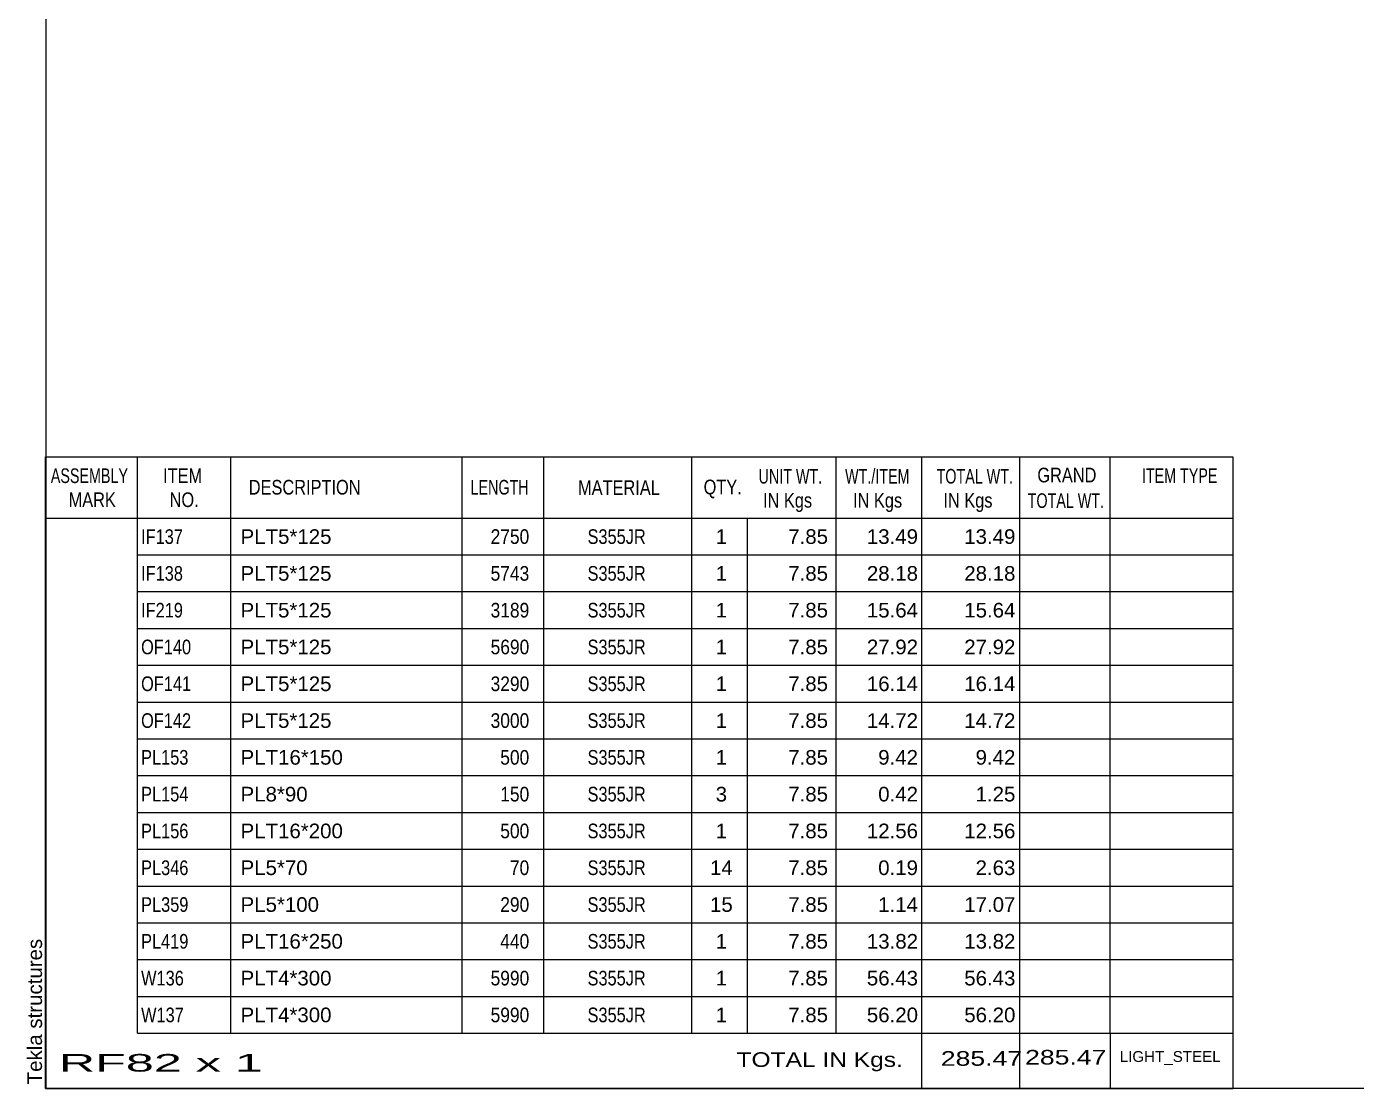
# Model space of a CAD drawing. Header units: millimetres. Extents: x 2 to 405, y 5 to 282.
# Drawn here: x 2.5 to 176, y 5 to 143.5 of the extents above; entities that cross this region are included whole.
import ezdxf

# ---------------------------------------------------------------- set-up
doc = ezdxf.new("R2010")
doc.units = ezdxf.units.MM
doc.styles.add('Arial', font='ARIAL.TTF', dxfattribs={"height": 0.2})

# ---------------------------------------------------------------- blocks, each defined once
blk = doc.blocks.new('Unknown-624480535-5890')
at = {"color": 5, "linetype": 'Continuous'}
for p, q in [((5, 282), (5, 5)), ((5, 5), (405, 5))]:
    blk.add_line(p, q, dxfattribs=at)
at = {"color": 174, "linetype": 'Continuous', "style": 'Arial'}
blk.add_text('Tekla structures', height=1.9102, rotation=90, dxfattribs=at).set_placement((4.5, 5.5))
blk = doc.blocks.new('CBS_BOM-624480535-12859')
at = {"color": 7, "linetype": 'Continuous'}
for p, q in [((4.97, 79.37), (4.97, 87.37)), ((4.97, 87.37), (159.89, 87.37)), ((16.97, 79.37), (16.97, 87.37)), ((29.16, 79.37), (29.16, 87.37)), ((59.32, 79.37), (59.32, 87.37)), ((70, 79.37), (70, 87.37)), ((89.32, 79.37), (89.32, 87.37)), ((108.12, 79.37), (108.12, 87.37)), ((119.33, 79.37), (119.33, 87.37)), ((132.12, 79.37), (132.12, 87.37)), ((143.87, 79.37), (143.87, 87.37)), ((159.89, 87.36), (159.89, 79.38)), ((4.97, 79.37), (159.89, 79.37)), ((4.97, 74.57), (4.97, 79.37)), ((16.97, 74.57), (16.97, 79.37)), ((29.16, 74.57), (29.16, 79.37)), ((59.32, 74.57), (59.32, 79.37)), ((70, 74.57), (70, 79.37)), ((89.32, 74.57), (89.32, 79.37)), ((96.58, 74.57), (96.58, 79.37)), ((108.12, 74.57), (108.12, 79.37)), ((119.33, 74.57), (119.33, 79.37)), ((132.12, 74.57), (132.12, 79.37)), ((143.89, 74.57), (143.89, 79.37)), ((159.89, 79.36), (159.89, 74.57)), ((4.97, 69.77), (4.97, 74.57)), ((16.97, 74.57), (159.89, 74.57)), ((16.97, 69.77), (16.97, 74.57)), ((29.16, 69.77), (29.16, 74.57)), ((59.32, 69.77), (59.32, 74.57)), ((70, 69.77), (70, 74.57)), ((89.32, 69.77), (89.32, 74.57)), ((96.58, 69.77), (96.58, 74.57)), ((108.12, 69.77), (108.12, 74.57)), ((119.33, 69.77), (119.33, 74.57)), ((132.12, 69.77), (132.12, 74.57)), ((143.89, 69.77), (143.89, 74.57)), ((159.89, 74.56), (159.89, 69.77)), ((4.97, 64.97), (4.97, 69.77)), ((16.97, 69.77), (159.89, 69.77)), ((16.97, 64.97), (16.97, 69.77)), ((29.16, 64.97), (29.16, 69.77)), ((59.32, 64.97), (59.32, 69.77)), ((70, 64.97), (70, 69.77)), ((89.32, 64.97), (89.32, 69.77)), ((96.58, 64.97), (96.58, 69.77)), ((108.12, 64.97), (108.12, 69.77)), ((119.33, 64.97), (119.33, 69.77)), ((132.12, 64.97), (132.12, 69.77)), ((143.89, 64.97), (143.89, 69.77)), ((159.89, 69.76), (159.89, 64.97)), ((4.97, 60.17), (4.97, 64.97)), ((16.97, 64.97), (159.89, 64.97)), ((16.97, 60.17), (16.97, 64.97)), ((29.16, 60.17), (29.16, 64.97)), ((59.32, 60.17), (59.32, 64.97)), ((70, 60.17), (70, 64.97)), ((89.32, 60.17), (89.32, 64.97)), ((96.58, 60.17), (96.58, 64.97)), ((108.12, 60.17), (108.12, 64.97)), ((119.33, 60.17), (119.33, 64.97)), ((132.12, 60.17), (132.12, 64.97)), ((143.89, 60.17), (143.89, 64.97)), ((159.89, 64.96), (159.89, 60.17)), ((4.97, 55.37), (4.97, 60.17)), ((16.97, 60.17), (159.89, 60.17)), ((16.97, 55.37), (16.97, 60.17)), ((29.16, 55.37), (29.16, 60.17)), ((59.32, 55.37), (59.32, 60.17)), ((70, 55.37), (70, 60.17)), ((89.32, 55.37), (89.32, 60.17)), ((96.58, 55.37), (96.58, 60.17)), ((108.12, 55.37), (108.12, 60.17)), ((119.33, 55.37), (119.33, 60.17)), ((132.12, 55.37), (132.12, 60.17)), ((143.89, 55.37), (143.89, 60.17)), ((159.89, 60.16), (159.89, 55.37)), ((4.97, 50.57), (4.97, 55.37)), ((16.97, 55.37), (159.89, 55.37)), ((16.97, 50.57), (16.97, 55.37)), ((29.16, 50.57), (29.16, 55.37)), ((59.32, 50.57), (59.32, 55.37)), ((70, 50.57), (70, 55.37)), ((89.32, 50.57), (89.32, 55.37)), ((96.58, 50.57), (96.58, 55.37)), ((108.12, 50.57), (108.12, 55.37)), ((119.33, 50.57), (119.33, 55.37)), ((132.12, 50.57), (132.12, 55.37)), ((143.89, 50.57), (143.89, 55.37)), ((159.89, 55.36), (159.89, 50.57)), ((4.97, 45.77), (4.97, 50.57)), ((16.97, 50.57), (159.89, 50.57)), ((16.97, 45.77), (16.97, 50.57)), ((29.16, 45.77), (29.16, 50.57)), ((59.32, 45.77), (59.32, 50.57)), ((70, 45.77), (70, 50.57)), ((89.32, 45.77), (89.32, 50.57)), ((96.58, 45.77), (96.58, 50.57)), ((108.12, 45.77), (108.12, 50.57)), ((119.33, 45.77), (119.33, 50.57)), ((132.12, 45.77), (132.12, 50.57)), ((143.89, 45.77), (143.89, 50.57)), ((159.89, 50.56), (159.89, 45.77)), ((4.97, 40.97), (4.97, 45.77)), ((16.97, 45.77), (159.89, 45.77)), ((16.97, 40.97), (16.97, 45.77)), ((29.16, 40.97), (29.16, 45.77)), ((59.32, 40.97), (59.32, 45.77)), ((70, 40.97), (70, 45.77)), ((89.32, 40.97), (89.32, 45.77)), ((96.58, 40.97), (96.58, 45.77)), ((108.12, 40.97), (108.12, 45.77)), ((119.33, 40.97), (119.33, 45.77)), ((132.12, 40.97), (132.12, 45.77)), ((143.89, 40.97), (143.89, 45.77)), ((159.89, 45.76), (159.89, 40.97)), ((4.97, 36.17), (4.97, 40.97)), ((16.97, 40.97), (159.89, 40.97)), ((16.97, 36.17), (16.97, 40.97)), ((29.16, 36.17), (29.16, 40.97)), ((59.32, 36.17), (59.32, 40.97)), ((70, 36.17), (70, 40.97)), ((89.32, 36.17), (89.32, 40.97)), ((96.58, 36.17), (96.58, 40.97)), ((108.12, 36.17), (108.12, 40.97)), ((119.33, 36.17), (119.33, 40.97)), ((132.12, 36.17), (132.12, 40.97)), ((143.89, 36.17), (143.89, 40.97)), ((159.89, 40.96), (159.89, 36.17)), ((4.97, 31.37), (4.97, 36.17)), ((16.97, 36.17), (159.89, 36.17)), ((16.97, 31.37), (16.97, 36.17)), ((29.16, 31.37), (29.16, 36.17)), ((59.32, 31.37), (59.32, 36.17)), ((70, 31.37), (70, 36.17)), ((89.32, 31.37), (89.32, 36.17)), ((96.58, 31.37), (96.58, 36.17)), ((108.12, 31.37), (108.12, 36.17)), ((119.33, 31.37), (119.33, 36.17)), ((132.12, 31.37), (132.12, 36.17)), ((143.89, 31.37), (143.89, 36.17)), ((159.89, 36.16), (159.89, 31.37)), ((4.97, 26.57), (4.97, 31.37)), ((16.97, 31.37), (159.89, 31.37)), ((16.97, 26.57), (16.97, 31.37)), ((29.16, 26.57), (29.16, 31.37)), ((59.32, 26.57), (59.32, 31.37)), ((70, 26.57), (70, 31.37)), ((89.32, 26.57), (89.32, 31.37)), ((96.58, 26.57), (96.58, 31.37)), ((108.12, 26.57), (108.12, 31.37)), ((119.33, 26.57), (119.33, 31.37)), ((132.12, 26.57), (132.12, 31.37)), ((143.89, 26.57), (143.89, 31.37)), ((159.89, 31.36), (159.89, 26.57)), ((4.97, 21.77), (4.97, 26.57)), ((16.97, 26.57), (159.89, 26.57)), ((16.97, 21.77), (16.97, 26.57)), ((29.16, 21.77), (29.16, 26.57)), ((59.32, 21.77), (59.32, 26.57)), ((70, 21.77), (70, 26.57)), ((89.32, 21.77), (89.32, 26.57)), ((96.58, 21.77), (96.58, 26.57)), ((108.12, 21.77), (108.12, 26.57)), ((119.33, 21.77), (119.33, 26.57)), ((132.12, 21.77), (132.12, 26.57)), ((143.89, 21.77), (143.89, 26.57)), ((159.89, 26.56), (159.89, 21.77)), ((4.97, 16.97), (4.97, 21.77)), ((16.97, 21.77), (159.89, 21.77)), ((16.97, 16.97), (16.97, 21.77)), ((29.16, 16.97), (29.16, 21.77)), ((59.32, 16.97), (59.32, 21.77)), ((70, 16.97), (70, 21.77)), ((89.32, 16.97), (89.32, 21.77)), ((96.58, 16.97), (96.58, 21.77)), ((108.12, 16.97), (108.12, 21.77)), ((119.33, 16.97), (119.33, 21.77)), ((132.12, 16.97), (132.12, 21.77)), ((143.89, 16.97), (143.89, 21.77)), ((159.89, 21.76), (159.89, 16.97)), ((4.97, 12.17), (4.97, 16.97)), ((16.97, 16.97), (159.89, 16.97)), ((16.97, 12.17), (16.97, 16.97)), ((29.16, 12.17), (29.16, 16.97)), ((59.32, 12.17), (59.32, 16.97)), ((70, 12.17), (70, 16.97)), ((89.32, 12.17), (89.32, 16.97)), ((96.58, 12.17), (96.58, 16.97)), ((108.12, 12.17), (108.12, 16.97)), ((119.33, 12.17), (119.33, 16.97)), ((132.12, 12.17), (132.12, 16.97)), ((143.89, 12.17), (143.89, 16.97)), ((159.89, 16.96), (159.89, 12.17)), ((4.97, 4.97), (4.97, 12.15)), ((16.97, 12.17), (159.89, 12.17)), ((119.33, 4.97), (119.33, 12.15)), ((132.12, 4.97), (132.12, 12.15)), ((143.93, 4.97), (143.93, 12.15)), ((159.89, 12.17), (159.89, 4.97)), ((4.97, 4.97), (159.89, 4.97))]:
    blk.add_line(p, q, dxfattribs=at)
at = {"color": 3, "linetype": 'Continuous', "style": 'Arial'}
for s, height, width, p in [('ASSEMBLY', 1.91, 0.7, (5.65, 83.94)), ('ITEM', 1.91, 0.8, (20.3, 83.94)), ('UNIT WT.', 1.91, 0.7, (98.01, 83.87)), ('WT./ITEM', 1.91, 0.7, (109.3, 83.87)), ('TOTAL WT.', 1.91, 0.7, (121.24, 83.87)), ('GRAND', 1.91, 0.8, (134.39, 84.03)), ('ITEM TYPE', 1.91, 0.7, (148.03, 83.95)), ('DESCRIPTION', 1.9102, 0.8, (31.48, 82.44)), ('LENGTH', 1.91, 0.7, (60.43, 82.44)), ('MATERIAL', 1.91, 0.8, (74.45, 82.39)), ('QTY.', 1.91, 0.8, (90.84, 82.47)), ('MARK', 1.91, 0.8, (7.97, 80.81)), ('NO.', 1.91, 0.8, (21.15, 80.81)), ('IN Kgs', 1.91, 0.8, (98.59, 80.73)), ('IN Kgs', 1.91, 0.8, (110.34, 80.73)), ('IN Kgs', 1.91, 0.8, (122.13, 80.73)), ('TOTAL WT.', 1.91, 0.7, (133.13, 80.69))]:
    blk.add_text(s, height=height, dxfattribs=dict(at, width=width)).set_placement(p)
at = {"color": 7, "linetype": 'Continuous', "style": 'Arial'}
for s, width, p in [('IF137', 0.8, (17.43, 76)), ('2750', 0.85, (63.04, 76)), ('S355JR', 0.8, (75.69, 76)), ('IF138', 0.8, (17.43, 71.2)), ('5743', 0.85, (63.04, 71.2)), ('S355JR', 0.8, (75.69, 71.2)), ('IF219', 0.8, (17.43, 66.4)), ('3189', 0.85, (63.04, 66.4)), ('S355JR', 0.8, (75.69, 66.4)), ('OF140', 0.8, (17.43, 61.6)), ('5690', 0.85, (63.04, 61.6)), ('S355JR', 0.8, (75.69, 61.6)), ('OF141', 0.8, (17.43, 56.8)), ('3290', 0.85, (63.04, 56.8)), ('S355JR', 0.8, (75.69, 56.8)), ('OF142', 0.8, (17.43, 52)), ('3000', 0.85, (63.04, 52)), ('S355JR', 0.8, (75.69, 52)), ('PL153', 0.8, (17.43, 47.2)), ('500', 0.85, (64.3, 47.2)), ('S355JR', 0.8, (75.69, 47.2)), ('PL154', 0.8, (17.43, 42.4)), ('150', 0.85, (64.3, 42.4)), ('S355JR', 0.8, (75.69, 42.4)), ('PL156', 0.8, (17.43, 37.6)), ('500', 0.85, (64.3, 37.6)), ('S355JR', 0.8, (75.69, 37.6)), ('PL346', 0.8, (17.43, 32.8)), ('70', 0.85, (65.56, 32.8)), ('S355JR', 0.8, (75.69, 32.8)), ('PL359', 0.8, (17.43, 28)), ('290', 0.85, (64.3, 28)), ('S355JR', 0.8, (75.69, 28)), ('PL419', 0.8, (17.43, 23.2)), ('440', 0.85, (64.3, 23.2)), ('S355JR', 0.8, (75.69, 23.2)), ('W136', 0.8, (17.43, 18.4)), ('5990', 0.85, (63.04, 18.4)), ('S355JR', 0.8, (75.69, 18.4)), ('W137', 0.8, (17.43, 13.6)), ('5990', 0.85, (63.04, 13.6)), ('S355JR', 0.8, (75.69, 13.6))]:
    blk.add_text(s, height=1.91, dxfattribs=dict(at, width=width)).set_placement(p)
for s, p in [('PLT5*125', (30.41, 76)), ('1', (92.41, 76)), ('7.85', (101.88, 76)), ('13.49', (112.14, 76)), ('13.49', (124.85, 76)), ('PLT5*125', (30.41, 71.2)), ('1', (92.41, 71.2)), ('7.85', (101.88, 71.2)), ('28.18', (112.14, 71.2)), ('28.18', (124.85, 71.2)), ('PLT5*125', (30.41, 66.4)), ('1', (92.41, 66.4)), ('7.85', (101.88, 66.4)), ('15.64', (112.14, 66.4)), ('15.64', (124.85, 66.4)), ('PLT5*125', (30.41, 61.6)), ('1', (92.41, 61.6)), ('7.85', (101.88, 61.6)), ('27.92', (112.14, 61.6)), ('27.92', (124.85, 61.6)), ('PLT5*125', (30.41, 56.8)), ('1', (92.41, 56.8)), ('7.85', (101.88, 56.8)), ('16.14', (112.14, 56.8)), ('16.14', (124.85, 56.8)), ('PLT5*125', (30.41, 52)), ('1', (92.41, 52)), ('7.85', (101.88, 52)), ('14.72', (112.14, 52)), ('14.72', (124.85, 52)), ('PLT16*150', (30.41, 47.2)), ('1', (92.41, 47.2)), ('7.85', (101.88, 47.2)), ('9.42', (113.62, 47.2)), ('9.42', (126.33, 47.2)), ('PL8*90', (30.41, 42.4)), ('3', (92.41, 42.4)), ('7.85', (101.88, 42.4)), ('0.42', (113.62, 42.4)), ('1.25', (126.33, 42.4)), ('PLT16*200', (30.41, 37.6)), ('1', (92.41, 37.6)), ('7.85', (101.88, 37.6)), ('12.56', (112.14, 37.6)), ('12.56', (124.85, 37.6)), ('PL5*70', (30.41, 32.8)), ('14', (91.67, 32.8)), ('7.85', (101.88, 32.8)), ('0.19', (113.62, 32.8)), ('2.63', (126.33, 32.8)), ('PL5*100', (30.41, 28)), ('15', (91.67, 28)), ('7.85', (101.88, 28)), ('1.14', (113.62, 28)), ('17.07', (124.85, 28)), ('PLT16*250', (30.41, 23.2)), ('1', (92.41, 23.2)), ('7.85', (101.88, 23.2)), ('13.82', (112.14, 23.2)), ('13.82', (124.85, 23.2)), ('PLT4*300', (30.41, 18.4)), ('1', (92.41, 18.4)), ('7.85', (101.88, 18.4)), ('56.43', (112.14, 18.4)), ('56.43', (124.85, 18.4)), ('PLT4*300', (30.41, 13.6)), ('1', (92.41, 13.6)), ('7.85', (101.88, 13.6)), ('56.20', (112.14, 13.6)), ('56.20', (124.85, 13.6))]:
    blk.add_text(s, height=1.91, dxfattribs=at).set_placement(p)
at = {"color": 6, "linetype": 'Continuous', "style": 'Arial'}
for s, height, width, p in [('RF82 x 1', 2.292, 2.05, (6.69, 7.16)), ('TOTAL IN Kgs.', 1.9102, 1.2, (95.13, 7.77)), ('285.47', 1.91, 1.3, (121.79, 7.92)), ('285.47', 1.91, 1.3, (132.79, 8.08))]:
    blk.add_text(s, height=height, dxfattribs=dict(at, width=width)).set_placement(p)
blk.add_text('LIGHT_STEEL', height=1.4135, dxfattribs=at).set_placement((145.14, 8.42))

msp = doc.modelspace()

# ---------------------------------------------------------------- block references
for name in ['Unknown-624480535-5890', 'CBS_BOM-624480535-12859']:
    msp.add_blockref(name, (0, 0))

doc.saveas('drawing.dxf')
